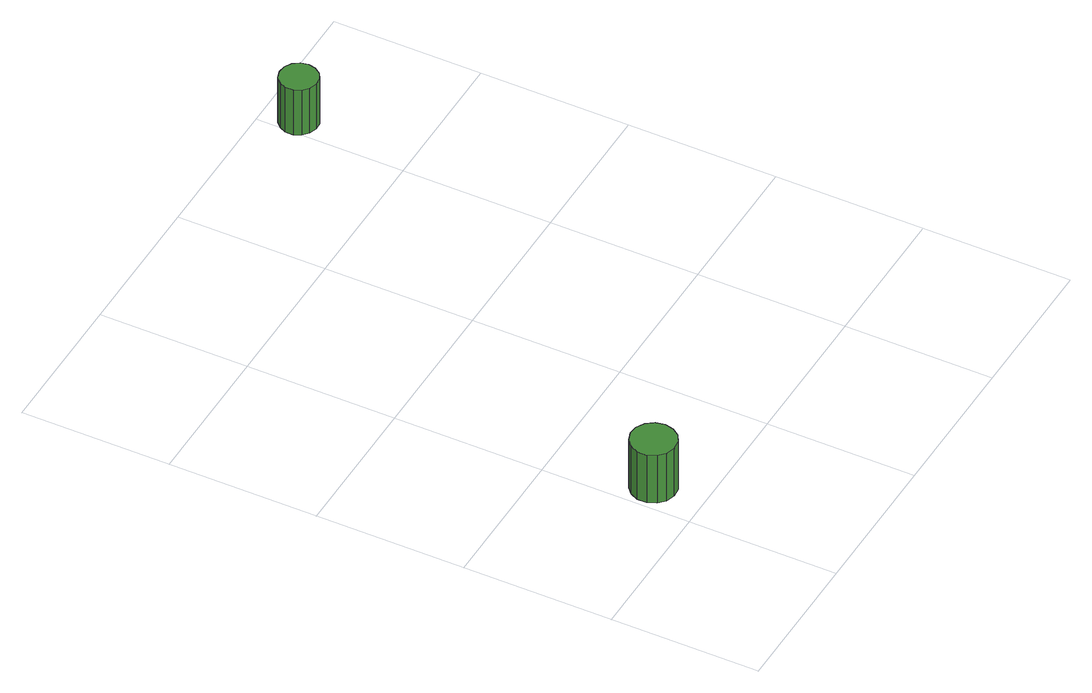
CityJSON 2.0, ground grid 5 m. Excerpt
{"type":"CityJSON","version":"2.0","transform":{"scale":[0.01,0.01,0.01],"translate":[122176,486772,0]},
"CityObjects":{
"tree1":{"type":"SolitaryVegetationObject","attributes":{"function":"something"},"geometry":[{"type":"MultiSurface","lod":"1","boundaries":[[[0,1,2,3,4,5,6,7,8,9,10,11,12,13,14]],[[15,16,17,18,19,20,21,22,23,24,25,26,27,28,29]],[[0,29,28,1]],[[1,28,27,2]],[[2,27,26,3]],[[3,26,25,4]],[[4,25,24,5]],[[5,24,23,6]],[[6,23,22,7]],[[7,22,21,8]],[[8,21,20,9]],[[9,20,19,10]],[[10,19,18,11]],[[11,18,17,12]],[[12,17,16,13]],[[13,16,15,14]],[[14,15,29,0]]]}]},
"tree2":{"type":"SolitaryVegetationObject","attributes":{"function":"something"},"geometry":[{"type":"MultiSurface","lod":"1","boundaries":[[[30,31,32,33,34,35,36,37,38,39,40,41,42,43,44]],[[45,46,47,48,49,50,51,52,53,54,55,56,57,58,59]],[[30,59,58,31]],[[31,58,57,32]],[[32,57,56,33]],[[33,56,55,34]],[[34,55,54,35]],[[35,54,53,36]],[[36,53,52,37]],[[37,52,51,38]],[[38,51,50,39]],[[39,50,49,40]],[[40,49,48,41]],[[41,48,47,42]],[[42,47,46,43]],[[43,46,45,44]],[[44,45,59,30]]]}]}
},
"vertices":[
[167,169,238],[160,200,238],[142,225,238],[115,241,238],[84,244,238],[54,234,238],[31,213,238],[18,185,238],[18,153,238],[31,125,238],[54,104,238],[84,94,238],[115,98,238],[142,113,238],[160,139,238],[160,139,48],[142,113,48],[115,98,48],[84,94,48],[54,104,48],[31,125,48],[18,153,48],[18,185,48],[31,213,48],[54,234,48],[84,244,48],[115,241,48],[142,225,48],[160,200,48],[167,169,48],
[1106,1876,238],[1100,1902,238],[1085,1923,238],[1062,1936,238],[1036,1939,238],[1011,1931,238],[992,1913,238],[981,1889,238],[981,1863,238],[992,1839,238],[1011,1822,238],[1036,1814,238],[1062,1816,238],[1085,1829,238],[1100,1851,238],[1100,1851,59],[1085,1829,59],[1062,1816,59],[1036,1814,59],[1011,1822,59],[992,1839,59],[981,1863,59],[981,1889,59],[992,1913,59],[1011,1931,59],[1036,1939,59],[1062,1936,59],[1085,1923,59],[1100,1902,59],[1106,1876,59]
]}
